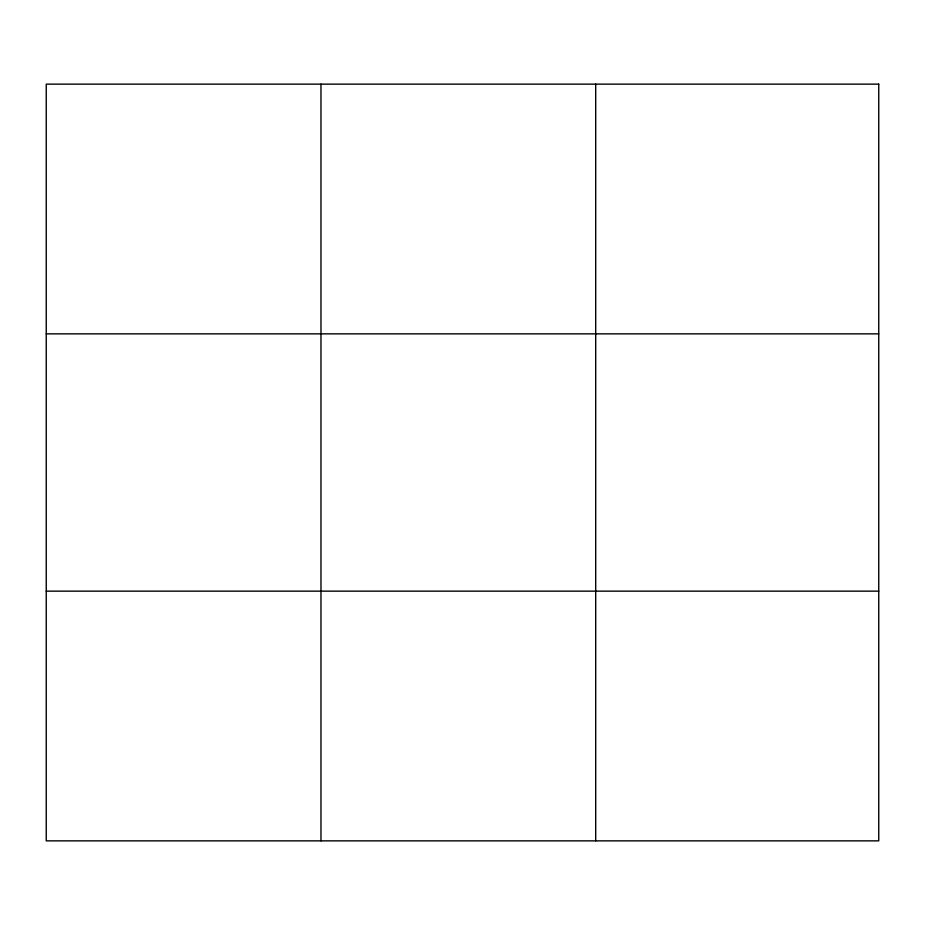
<?xml version="1.0" encoding="UTF-8"?>
<svg xmlns="http://www.w3.org/2000/svg" width="925" height="925" viewBox="0 0 925 925"><rect width="100%" height="100%" fill="white"/><g stroke="black" fill="none" stroke-linecap="round" stroke-linejoin="round"><path stroke-width="1.39" d="M320.975 84.14L320.975 840.86M595.7 84.14L595.7 840.86M46.25 333.856L878.75 333.856M46.25 591.144L878.75 591.144M878.75 84.14L878.75 840.86L46.25 840.86L46.25 84.14L878.75 84.14"/></g></svg>
